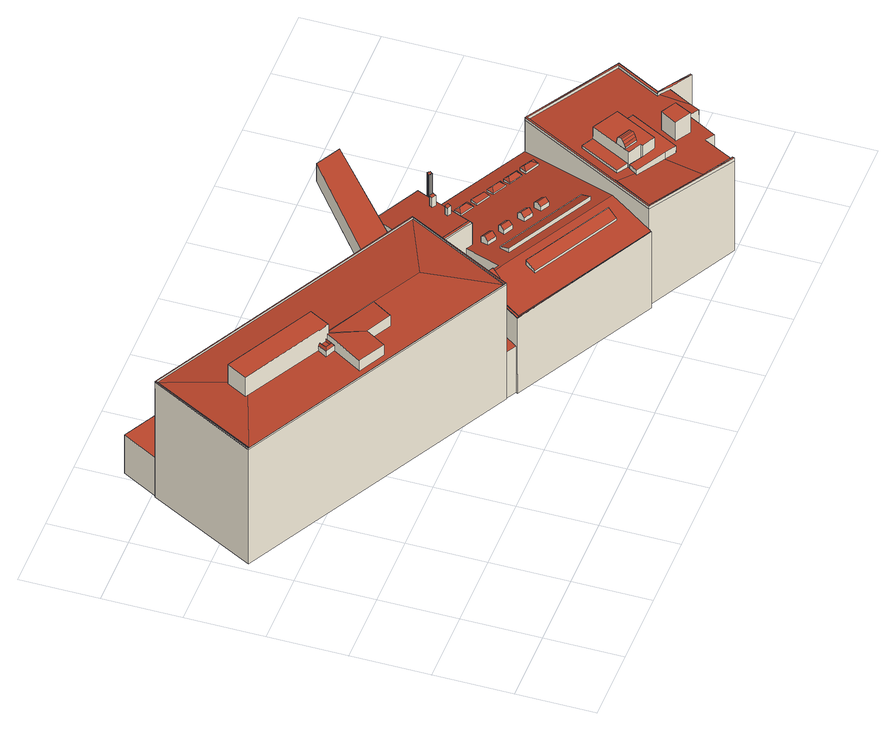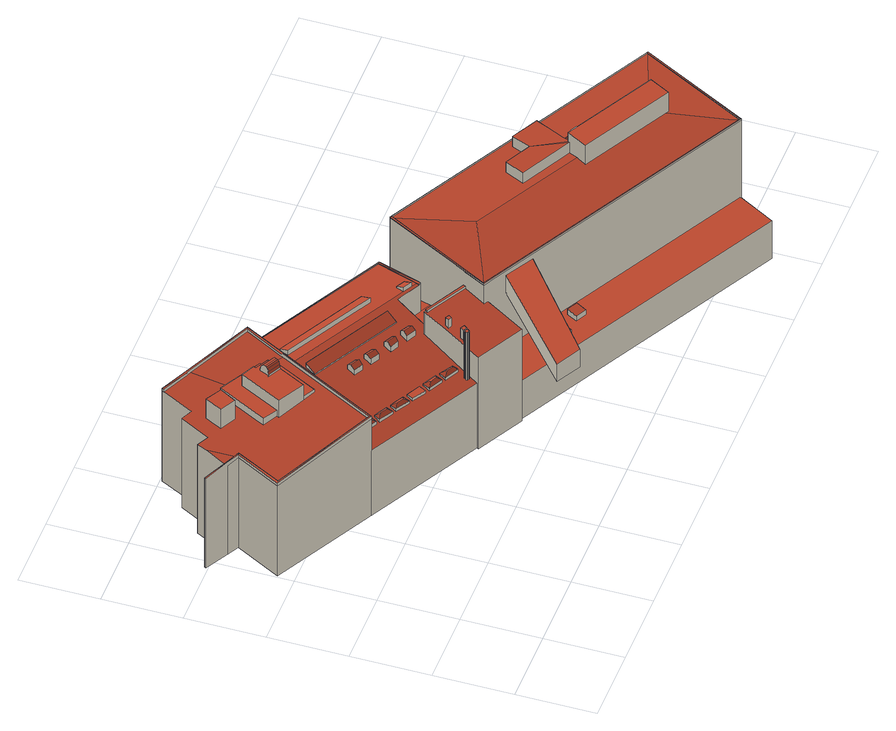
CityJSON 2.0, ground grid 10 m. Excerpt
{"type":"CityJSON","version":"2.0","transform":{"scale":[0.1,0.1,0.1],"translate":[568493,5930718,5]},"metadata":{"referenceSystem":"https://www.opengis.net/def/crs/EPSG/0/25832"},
"CityObjects":{
"building1":{"type":"Building","attributes":{"Grundfläche 2D":"1699.495751","Grundhöhe NN":"5.419"},"children":["building1-1","building1-2","building1-3","building1-4","building1-5","building1-6","building1-7","building1-8","building1-9","building1-10","building1-11","building1-12","building1-13","building1-14","building1-15","building1-16","building1-17","building1-18","building1-19","building1-20","building1-21","building1-22","building1-23"],"geometry":[{"type":"MultiSurface","lod":"3","boundaries":[[[0,1,2,3,4,5,6,7,8]],[[9,10,11,12,13,14,15]],[[13,16,17,18]],[[18,14,13]],[[19,20,21,22,23,24,25,26,27,28,29,30,31,32,33,34,35,36,37]],[[38,35,34,33,32,39,40,41,42,43]],[[44,45,46,20,19,37,36,47,48]],[[38,43,42,41,49,21,20,46,45,44]],[[50,51,52,53]],[[54,55,56,57,58,59,60,61]],[[62,63,64,65,66,67,68],[69,70,71,72,73,74,75,76,77,78,79,80,81]],[[82,83,84,85]],[[86,87,88,89]],[[90,89,88,91,92]],[[93,88,87]],[[91,94,95,96]],[[96,92,91]],[[97,98,94]],[[98,95,94]],[[99,100,98,97,101,102,103]],[[104,105,106,107,108,109,110,101]],[[110,102,101]],[[111,106,105]],[[112,92,96]],[[113,114,115,116,117,118,119,120]],[[121,122,123,124,125,126,127,128,129,130,131,132,133],[134,135,136,137]],[[138,139,128,127,126,125,124,123,140,141],[142,143,144,145,146,147,148,149]],[[150,151,152,153,154,155,156,157,158,159,160,161,162]],[[163,164,165,166]],[[167,168,169]],[[170,171,172,173,174,175,176,177]],[[178,179,180,181,182,167,169,183,184,185,186,187,188,189,173,172,190,191,192,193,194,195,196,197,198,199,200,201,202,203,204,205,206,170,177,207,208]],[[209,210,211,212,213]],[[211,214,215,212]],[[216,217,218,219]],[[40,39,0,8]],[[220,221,222,223,30,15,14,6,5,4,3,2,1,0,39,32,31,224,225]],[[49,7,6,14,18,22,21]],[[41,40,8,7,49]],[[9,15,30,29,28,11,10]],[[28,27,12,11]],[[26,25,13,12,27]],[[25,24,16,13]],[[17,16,24,23]],[[23,22,18,17]],[[53,52,136,135]],[[50,53,135,134]],[[51,50,134,137]],[[52,51,137,136]],[[146,145,58,57]],[[59,58,145,144,143,142,61,60]],[[142,149,54,61]],[[146,57,56,55,54,149,148,147]],[[62,68,84,83,196,195]],[[62,195,194,193,192,64,63]],[[191,117,65,64,192]],[[117,116,66,65]],[[67,66,116,115,202,201]],[[200,84,68,67,201]],[[196,83,82,198,197]],[[200,199,85,84]],[[199,198,82,85]],[[112,184,183,169,168,226,227,87,86,89,90,92]],[[91,88,93,228,229,230,231]],[[231,232,94,91]],[[232,233,97,94]],[[234,101,97,233]],[[234,235,105,104,101]],[[111,105,235,178]],[[109,108,107,106,111,178,208,207,177,176,102,110]],[[173,189,188,187,98,100,99,103,102,176,175,174]],[[95,98,187,186]],[[112,96,95,186,185,184]],[[227,228,93,87]],[[204,203,114,113,206,205]],[[203,202,115,114]],[[117,191,190,118]],[[171,119,118,190,172]],[[171,170,120,119]],[[170,206,113,120]],[[36,35,236,237]],[[211,210,159,158,157,44,48,47,36,237,238,214]],[[157,156,166,165,239,240,38,44],[241,242,219,218]],[[35,38,240,236]],[[243,139,138,141,244,245]],[[130,129,246,247]],[[132,209,213,133]],[[121,133,213,212,122]],[[248,140,123,122,212,215,249]],[[141,140,248,244]],[[215,214,238,249]],[[132,131,162,161,160,159,210,209]],[[250,153,152,151,150,162,131,130,247]],[[154,153,250,251]],[[166,156,155,154,251,252,163]],[[164,163,252,253]],[[165,164,253,239]],[[229,230,168,167,182,254,226]],[[181,180,255,256]],[[231,230,229,257]],[[232,231,257,258]],[[232,258,246,129,233]],[[234,233,129,128,139]],[[234,139,243,259,235]],[[179,178,235,259,260]],[[180,179,260,255]],[[182,181,256,254]],[[242,261,216,219]],[[262,241,218,217]],[[217,216,261,262]],[[250,247,246,258,257,229,226,254,256,255,260,259,243,245,244,248,249,238,237,236,240,239,253,252,251]],[[262,261,242,241]]],"semantics":{"surfaces":[{"type":"RoofSurface"},{"type":"WallSurface"},{"type":"GroundSurface"}],"values":[0,0,0,0,0,0,0,0,0,0,0,0,0,0,0,0,0,0,0,0,0,0,0,0,0,0,0,0,0,0,0,0,0,0,0,1,1,1,1,1,1,1,1,1,1,1,1,1,1,1,1,1,1,1,1,1,1,1,1,1,1,1,1,1,1,1,1,1,1,1,1,1,1,1,1,1,1,1,1,1,1,1,1,1,1,1,1,1,1,1,1,1,1,1,1,1,1,1,1,1,1,1,1,1,1,1,1,1,1,1,2,2]}}]},
"building1-1":{"type":"BuildingInstallation","parents":["building1"],"geometry":[{"type":"MultiSurface","lod":"3","boundaries":[[[263,225,224,264]],[[265,263,264,266]],[[222,265,266,223]],[[267,265,222,221]],[[268,267,221,220]],[[263,268,220,225]],[[267,268,263,265]],[[264,224,31,269]],[[269,270,266,264]],[[223,266,270,30]]],"semantics":{"surfaces":[{"type":"RoofSurface"},{"type":"WallSurface"}],"values":[0,0,0,0,0,0,0,1,1,1]}}]},
"building1-2":{"type":"BuildingInstallation","parents":["building1"],"geometry":[{"type":"MultiSurface","lod":"3","boundaries":[[[271,272,273,274]],[[44,38,272,271]],[[45,274,273,43]]],"semantics":{"surfaces":[{"type":"RoofSurface"},{"type":"WallSurface"}],"values":[0,1,1]}}]},
"building1-3":{"type":"BuildingInstallation","parents":["building1"],"geometry":[{"type":"MultiSurface","lod":"3","boundaries":[[[275,276,277,271,274,278,279,280,281,273,272,282]],[[45,37,278,274]],[[37,283,279,278]],[[280,279,283,284]],[[284,34,43,273,281,280]],[[38,35,282,272]],[[35,36,275,282]],[[36,47,48,44,271,277,276,275]]],"semantics":{"surfaces":[{"type":"RoofSurface"},{"type":"WallSurface"}],"values":[0,1,1,1,1,1,1,1]}}]},
"building1-4":{"type":"BuildingInstallation","parents":["building1"],"geometry":[{"type":"MultiSurface","lod":"3","boundaries":[[[285,286,287,288]],[[289,286,285,290]],[[288,287,291,292]],[[288,292,293,290,285]],[[293,294,289,290]],[[289,294,291,287,286]]],"semantics":{"surfaces":[{"type":"RoofSurface"},{"type":"WallSurface"}],"values":[0,0,1,1,1,1]}}]},
"building1-5":{"type":"BuildingInstallation","parents":["building1"],"geometry":[{"type":"MultiSurface","lod":"3","boundaries":[[[295,296,297,298]],[[299,300,301,296,295]],[[300,141,138,301]],[[299,295,298,122,123,140,300]],[[140,141,300]],[[301,138,302]],[[296,301,302,124,121,297]],[[298,297,121,122]]],"semantics":{"surfaces":[{"type":"RoofSurface"},{"type":"WallSurface"}],"values":[0,0,0,1,1,1,1,1]}}]},
"building1-6":{"type":"BuildingInstallation","parents":["building1"],"geometry":[{"type":"MultiSurface","lod":"3","boundaries":[[[303,304,305,306]],[[303,306,307]],[[308,305,304]],[[308,309,307,306,305]],[[310,311,304,303]],[[311,312,308,304]],[[312,313,314,307,309,308]],[[314,310,303,307]]],"semantics":{"surfaces":[{"type":"RoofSurface"},{"type":"WallSurface"}],"values":[0,0,0,0,1,1,1,1]}}]},
"building1-7":{"type":"BuildingInstallation","parents":["building1"],"geometry":[{"type":"MultiSurface","lod":"3","boundaries":[[[315,316,317,318]],[[319,316,315,320]],[[321,322,318,317]],[[318,322,323,320,315]],[[323,324,319,320]],[[319,324,321,317,316]]],"semantics":{"surfaces":[{"type":"RoofSurface"},{"type":"WallSurface"}],"values":[0,0,1,1,1,1]}}]},
"building1-8":{"type":"BuildingInstallation","parents":["building1"],"geometry":[{"type":"MultiSurface","lod":"3","boundaries":[[[325,326,327,328]],[[329,326,325,330]],[[331,332,328,327]],[[328,332,333,330,325]],[[333,334,329,330]],[[329,334,331,327,326]]],"semantics":{"surfaces":[{"type":"RoofSurface"},{"type":"WallSurface"}],"values":[0,0,1,1,1,1]}}]},
"building1-9":{"type":"BuildingInstallation","parents":["building1"],"geometry":[{"type":"MultiSurface","lod":"3","boundaries":[[[335,336,337,338,339,340]],[[335,340,341]],[[342,343,339,338,337]],[[343,341,340,339]],[[335,344,345,337,336]],[[337,345,346,343,342]],[[346,347,341,343]],[[335,341,347,344]]],"semantics":{"surfaces":[{"type":"RoofSurface"},{"type":"WallSurface"}],"values":[0,0,0,0,1,1,1,1]}}]},
"building1-10":{"type":"BuildingInstallation","parents":["building1"],"geometry":[{"type":"MultiSurface","lod":"3","boundaries":[[[348,349,350,351]],[[352,349,348,353]],[[354,355,351,350]],[[351,355,356,353,348]],[[352,353,356,357]],[[352,357,354,350,349]]],"semantics":{"surfaces":[{"type":"RoofSurface"},{"type":"WallSurface"}],"values":[0,0,1,1,1,1]}}]},
"building1-11":{"type":"BuildingInstallation","parents":["building1"],"geometry":[{"type":"MultiSurface","lod":"3","boundaries":[[[358,359,360,361,362,363,364,365,366,367,368,369,370,371,372,373,374,375,376,377,378]],[[379,380,360,359]],[[380,381,361,360]],[[381,382,362,361]],[[382,383,362]],[[383,384,363,362]],[[384,385,364,363]],[[385,386,365,364]],[[386,387,366,365]],[[387,388,367,366]],[[388,389,368,367]],[[389,390,369,368]],[[390,391,370,369]],[[391,392,371,370]],[[392,393,372,371]],[[393,394,373,372]],[[394,395,374,373]],[[395,396,375,374]],[[396,397,376,375]],[[397,398,377,376]],[[398,399,378,377]],[[399,400,358,378]],[[400,379,359,358]]],"semantics":{"surfaces":[{"type":"RoofSurface"},{"type":"WallSurface"}],"values":[0,1,1,1,1,1,1,1,1,1,1,1,1,1,1,1,1,1,1,1,1,1,1]}}]},
"building1-12":{"type":"BuildingInstallation","parents":["building1"],"geometry":[{"type":"MultiSurface","lod":"3","boundaries":[[[401,402,403,404]],[[125,405,404,403]],[[401,404,405,406]],[[406,126,402,401]],[[126,125,403,402]]],"semantics":{"surfaces":[{"type":"RoofSurface"},{"type":"WallSurface"}],"values":[0,1,1,1,1]}}]},
"building1-13":{"type":"BuildingInstallation","parents":["building1"],"geometry":[{"type":"MultiSurface","lod":"3","boundaries":[[[407,408,409,410,411]],[[407,411,412]],[[413,414,410,409]],[[414,412,411,410]],[[407,415,416,409,408]],[[416,417,414,413,409]],[[417,418,412,414]],[[407,412,418,415]]],"semantics":{"surfaces":[{"type":"RoofSurface"},{"type":"WallSurface"}],"values":[0,0,0,0,1,1,1,1]}}]},
"building1-14":{"type":"BuildingInstallation","parents":["building1"],"geometry":[{"type":"MultiSurface","lod":"3","boundaries":[[[419,420,421]],[[419,422,423,424,425,420]],[[426,425,424,423]],[[426,427,421,420,425]],[[419,428,429,423,422]],[[429,430,426,423]],[[430,431,432,421,427,426]],[[419,421,432,428]]],"semantics":{"surfaces":[{"type":"RoofSurface"},{"type":"WallSurface"}],"values":[0,0,0,0,1,1,1,1]}}]},
"building1-15":{"type":"BuildingInstallation","parents":["building1"],"geometry":[{"type":"MultiSurface","lod":"3","boundaries":[[[433,434,435,436,437,438]],[[439,433,438,440]],[[441,442,437,436,435]],[[442,440,438,437]],[[433,443,444,435,434]],[[444,445,446,442,441,435]],[[446,447,440,442]],[[447,443,433,439,440]]],"semantics":{"surfaces":[{"type":"RoofSurface"},{"type":"WallSurface"}],"values":[0,0,0,0,1,1,1,1]}}]},
"building1-16":{"type":"BuildingInstallation","parents":["building1"],"geometry":[{"type":"MultiSurface","lod":"3","boundaries":[[[448,449,450,451]],[[451,450,452,453]],[[453,454,448,451]],[[449,448,454,455]],[[450,449,455,452]]],"semantics":{"surfaces":[{"type":"RoofSurface"},{"type":"WallSurface"}],"values":[0,1,1,1,1]}}]},
"building1-17":{"type":"BuildingInstallation","parents":["building1"],"geometry":[{"type":"MultiSurface","lod":"3","boundaries":[[[456,457,458,459,460]],[[461,462,463,458,457,456]],[[463,464,459,458]],[[460,459,464,465]],[[465,461,456,460]]],"semantics":{"surfaces":[{"type":"RoofSurface"},{"type":"WallSurface"}],"values":[0,1,1,1,1]}}]},
"building1-18":{"type":"BuildingInstallation","parents":["building1"],"geometry":[{"type":"MultiSurface","lod":"3","boundaries":[[[466,467,468,469,470,471]],[[160,161,469,468,159]],[[161,472,470,469]],[[158,467,466,471,470,472,473,474]],[[159,468,467,158]]],"semantics":{"surfaces":[{"type":"RoofSurface"},{"type":"WallSurface"}],"values":[0,1,1,1,1]}}]},
"building1-19":{"type":"BuildingInstallation","parents":["building1"],"geometry":[{"type":"MultiSurface","lod":"3","boundaries":[[[475,476,477,478]],[[478,477,479,480]],[[480,481,475,478]],[[476,475,481,482]],[[482,479,477,476]]],"semantics":{"surfaces":[{"type":"RoofSurface"},{"type":"WallSurface"}],"values":[0,1,1,1,1]}}]},
"building1-20":{"type":"BuildingInstallation","parents":["building1"],"geometry":[{"type":"MultiSurface","lod":"3","boundaries":[[[483,484,485,486]],[[486,485,487,488]],[[483,486,488,489]],[[484,483,489,490]],[[485,484,490,487]]],"semantics":{"surfaces":[{"type":"RoofSurface"},{"type":"WallSurface"}],"values":[0,1,1,1,1]}}]},
"building1-21":{"type":"BuildingInstallation","parents":["building1"],"geometry":[{"type":"MultiSurface","lod":"3","boundaries":[[[491,492,493,494]],[[494,493,495,496]],[[491,494,496,497]],[[492,491,497,498]],[[493,492,498,495]]],"semantics":{"surfaces":[{"type":"RoofSurface"},{"type":"WallSurface"}],"values":[0,1,1,1,1]}}]},
"building1-22":{"type":"BuildingInstallation","parents":["building1"],"geometry":[{"type":"MultiSurface","lod":"3","boundaries":[[[499,500,501,502]],[[503,499,502,504]],[[505,506,501,500]],[[507,506,505,508]],[[509,507,508,510]],[[511,509,510,512]],[[513,511,512,514,515]],[[516,513,515,517]],[[74,73,72,71,70,504,502,501,506,507,509,511,513,516,76,75]],[[503,504,70,69]],[[505,500,499,503,69,81,80,79,78,77,517,515,514,512,510,508]],[[516,517,77,76]]],"semantics":{"surfaces":[{"type":"RoofSurface"},{"type":"WallSurface"}],"values":[0,0,0,0,0,0,0,0,1,1,1,1]}}]},
"building1-23":{"type":"BuildingInstallation","parents":["building1"],"geometry":[{"type":"MultiSurface","lod":"3","boundaries":[[[518,519,520,521,522]],[[523,524,519,518]],[[525,520,519,524,526]],[[525,527,521,520]],[[523,518,522,521,527,528]]],"semantics":{"surfaces":[{"type":"RoofSurface"},{"type":"WallSurface"}],"values":[0,1,1,1,1]}}]}
},
"vertices":[
[88,389,218],[190,335,218],[190,334,218],[198,330,218],[199,330,218],[201,329,218],[203,328,218],[217,354,218],[102,415,218],[197,320,203],[176,282,199],[176,281,199],[210,263,199],[223,288,202],[203,328,204],[201,329,204],[256,271,202],[270,296,204],[204,330,204],[365,182,183],[349,267,189],[210,341,189],[204,330,188],[270,296,188],[256,271,186],[223,288,186],[210,264,183],[210,263,183],[176,281,183],[176,282,183],[201,329,188],[188,335,188],[91,387,188],[23,363,183],[12,359,182],[10,359,182],[368,169,182],[367,171,182],[83,497,182],[88,389,188],[102,415,188],[105,413,188],[87,483,183],[83,495,182],[441,307,182],[439,306,182],[429,302,183],[425,277,182],[427,280,182],[217,354,188],[592,154,131],[479,214,131],[472,201,138],[585,141,138],[573,115,139],[473,168,139],[472,169,139],[459,176,139],[452,163,132],[499,138,132],[501,137,132],[566,103,132],[632,111,175],[633,110,175],[649,102,175],[648,99,175],[665,91,175],[693,145,175],[659,163,175],[651,108,175],[636,116,175],[637,119,175],[638,121,175],[640,125,175],[641,127,175],[642,128,175],[642,129,175],[658,121,175],[658,120,175],[657,120,175],[653,111,175],[652,109,175],[617,120,157],[632,112,157],[659,163,157],[644,171,157],[781,111,146],[811,95,143],[782,113,147],[767,119,148],[766,119,148],[767,121,148],[766,120,148],[812,97,143],[798,179,148],[794,178,148],[764,121,148],[667,248,158],[668,245,158],[600,117,158],[600,118,158],[570,65,158],[573,66,158],[600,116,158],[655,20,151],[689,2,148],[661,20,150],[659,21,150],[658,22,150],[657,22,151],[652,24,151],[690,5,148],[764,120,148],[677,69,158],[710,132,158],[692,142,158],[665,91,158],[648,99,158],[630,109,158],[623,98,158],[662,77,158],[416,220,134],[413,221,134],[412,218,135],[414,217,135],[421,213,135],[432,207,135],[444,201,135],[598,119,135],[667,248,105],[521,326,105],[480,248,123],[472,253,123],[446,204,134],[592,154,129],[585,141,132],[472,201,132],[479,214,129],[568,62,122],[570,65,123],[381,160,121],[567,61,122],[566,103,129],[501,137,129],[499,138,129],[452,163,129],[459,176,132],[472,169,132],[473,168,132],[573,115,132],[494,275,154],[508,302,150],[521,326,147],[522,328,147],[461,360,147],[460,357,147],[435,310,153],[441,307,153],[427,280,157],[425,277,157],[472,253,157],[478,249,157],[480,248,157],[460,357,63],[110,543,63],[84,496,63],[435,310,63],[765,81,142],[781,111,142],[767,119,144],[662,77,148],[623,98,151],[625,101,151],[600,118,154],[600,117,154],[600,116,154],[573,66,154],[652,24,147],[690,5,144],[711,45,144],[724,38,143],[745,77,143],[759,69,142],[766,119,144],[764,120,144],[764,121,144],[794,178,144],[668,245,154],[601,119,154],[601,118,154],[630,109,152],[648,99,150],[649,102,150],[638,107,151],[633,110,151],[632,111,151],[632,112,151],[618,119,153],[617,120,153],[644,171,153],[659,163,152],[693,145,149],[692,142,149],[710,132,148],[704,120,148],[689,93,147],[677,69,147],[657,22,147],[658,22,147],[472,253,91],[425,277,91],[399,228,91],[413,221,91],[446,204,91],[368,170,76],[382,162,76],[532,426,174],[500,443,174],[373,343,174],[409,323,174],[190,334,195],[198,330,195],[199,330,199],[201,329,195],[188,335,195],[190,335,199],[781,111,4],[811,95,4],[812,97,4],[782,113,4],[782,113,142],[767,121,144],[798,179,144],[667,248,154],[570,65,154],[689,2,144],[10,359,4],[368,169,4],[368,170,4],[84,496,4],[83,497,4],[373,343,147],[409,323,147],[570,65,4],[567,61,4],[568,62,4],[667,248,4],[521,326,4],[381,160,4],[382,162,4],[522,328,4],[461,360,4],[460,357,4],[110,543,4],[759,69,4],[724,38,4],[745,77,4],[767,121,4],[798,179,4],[689,2,4],[711,45,4],[532,426,147],[500,443,147],
[185,325,199],[182,324,195],[194,321,199],[195,318,195],[194,321,195],[186,326,195],[182,324,187],[195,318,187],
[441,307,184],[83,497,184],[83,495,184],[439,306,184],
[368,169,184],[425,277,184],[427,280,184],[367,171,184],[367,170,184],[11,359,184],[12,359,184],[10,359,184],[367,170,182],[11,359,182],
[519,217,136],[508,223,136],[505,218,132],[517,212,132],[511,227,132],[522,222,132],[505,218,126],[517,212,126],[522,222,124],[511,227,124],
[412,218,136],[385,162,123],[416,220,136],[413,221,136],[382,162,123],[381,160,122],[384,160,122],[384,160,121],
[624,232,115],[642,223,115],[640,231,118],[631,236,118],[629,241,115],[647,231,115],[642,234,115],[624,232,112],[642,223,112],[647,231,110],[642,234,110],[629,241,110],
[547,202,136],[536,208,136],[533,203,132],[544,197,132],[538,213,132],[549,207,132],[533,203,126],[544,197,126],[549,207,124],[538,213,124],
[570,190,136],[558,196,136],[556,191,132],[567,185,132],[561,201,132],[572,195,132],[556,191,126],[567,185,126],[572,195,124],[561,201,124],
[533,280,114],[546,273,114],[551,271,114],[549,278,118],[549,279,118],[540,283,118],[538,289,114],[554,276,114],[556,280,114],[533,280,112],[551,271,112],[556,280,110],[538,289,110],
[496,229,136],[485,235,136],[482,230,132],[493,224,132],[487,240,132],[499,234,132],[482,230,126],[493,224,126],[499,234,124],[487,240,124],
[520,310,181],[520,311,181],[521,311,181],[521,312,181],[522,313,181],[521,314,181],[521,315,181],[520,315,181],[519,316,181],[518,316,181],[518,315,181],[517,315,181],[517,314,181],[516,314,181],[516,313,181],[516,312,181],[517,312,181],[517,311,181],[518,311,181],[518,310,181],[519,310,181],[520,311,108],[521,311,108],[521,312,108],[522,313,108],[522,313,107],[521,314,107],[521,315,107],[520,315,107],[519,316,107],[518,316,107],[518,315,107],[517,315,108],[517,314,108],[516,314,108],[516,313,108],[516,312,108],[517,312,108],[517,311,108],[518,311,108],[518,310,108],[519,310,108],[520,310,108],
[426,196,134],[432,207,141],[421,213,141],[415,202,134],[415,202,132],[426,196,132],
[579,256,114],[592,249,114],[597,247,114],[595,254,118],[586,259,118],[583,265,114],[599,252,114],[601,255,114],[579,256,112],[597,247,112],[601,255,110],[583,265,110],
[602,244,114],[608,247,118],[606,253,114],[615,237,114],[619,235,114],[618,242,118],[617,242,118],[624,243,114],[610,251,114],[602,244,112],[619,235,112],[624,243,110],[610,251,110],[606,253,110],
[511,293,114],[524,286,114],[528,283,114],[526,290,118],[526,291,118],[517,296,118],[513,298,114],[515,301,114],[531,288,114],[533,292,114],[511,293,112],[528,283,112],[531,288,111],[533,292,110],[515,301,110],
[561,277,114],[556,268,114],[574,259,114],[578,267,114],[574,259,112],[578,267,110],[561,277,110],[556,268,112],
[501,299,166],[503,302,166],[504,304,166],[499,306,166],[496,302,166],[501,299,151],[503,302,150],[504,304,150],[499,306,150],[496,302,151],
[473,255,160],[427,280,160],[425,277,160],[478,249,160],[479,252,160],[474,255,160],[479,252,157],[474,255,157],[473,255,157],
[488,284,166],[485,280,166],[490,277,166],[493,282,166],[490,277,154],[493,282,153],[488,284,153],[485,280,154],
[342,385,70],[328,392,70],[322,379,72],[335,372,72],[322,379,63],[335,372,63],[342,385,63],[328,392,63],
[378,380,70],[365,387,70],[353,364,72],[366,356,72],[353,364,63],[366,356,63],[378,380,63],[365,387,63],
[652,109,182],[653,111,185],[637,119,185],[636,117,182],[651,108,177],[636,116,177],[654,113,187],[638,121,187],[639,123,187],[655,115,187],[640,125,187],[656,117,187],[641,127,185],[657,119,185],[642,128,182],[657,120,183],[658,120,182],[642,129,177],[658,121,177],
[728,87,175],[709,97,175],[697,76,175],[717,65,175],[728,86,175],[728,87,145],[709,97,146],[697,76,146],[704,88,146],[717,65,145],[728,86,145]
]}
